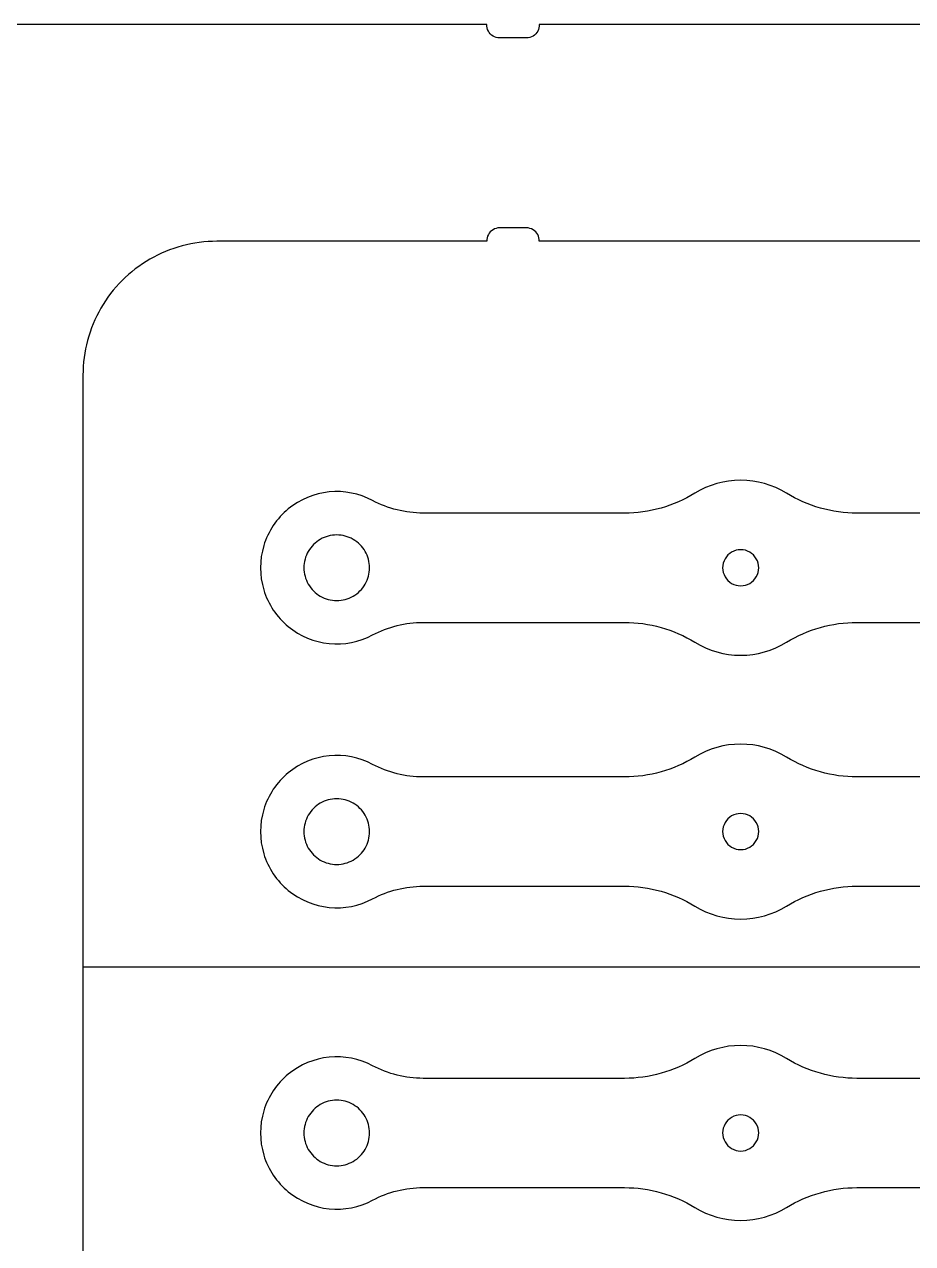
# Model space of a CAD drawing. Extents: x 3 to 438, y 6 to 391.
# Drawn here: x 174 to 240, y 97 to 187.6 of the extents above; entities that cross this region are included whole.
import ezdxf

# ---------------------------------------------------------------- set-up
doc = ezdxf.new("R2010")
doc.units = 0
doc.layers.get('0').update_dxf_attribs({"linetype": 'CONTINUOUS'})

msp = doc.modelspace()

# ---------------------------------------------------------------- linework, layer by layer
at = {"color": 0}
for p, q in [((208.365743, 187.60354), (112.74191, 187.60354)), ((344.365743, 187.60354), (212.24191, 187.60354)), ((211.303827, 186.60354), (209.303827, 186.60354)), ((211.303827, 172.48354), (209.303827, 172.48354)), ((208.365743, 171.48354), (188.303827, 171.48354)), ((344.365743, 171.48354), (212.24191, 171.48354)), ((178.363827, 161.54354), (178.363827, 41.70354)), ((218.575201, 151.28807), (203.625367, 151.28807)), ((276.396171, 151.28807), (235.845568, 151.28807)), ((203.625367, 143.16807), (218.575201, 143.16807)), ((235.845568, 143.16807), (276.396171, 143.16807)), ((218.575201, 131.681643), (203.625367, 131.681643)), ((276.396171, 131.681643), (235.845568, 131.681643)), ((203.625367, 123.561643), (218.575201, 123.561643)), ((235.845568, 123.561643), (276.396171, 123.561643)), ((178.418107, 117.574221), (378.301083, 117.574221)), ((218.575201, 109.28807), (203.625367, 109.28807)), ((276.396171, 109.28807), (235.845568, 109.28807)), ((203.625367, 101.16807), (218.575201, 101.16807)), ((235.845568, 101.16807), (276.396171, 101.16807))]:
    msp.add_line(p, q, dxfattribs=at)
for points in [[(208.470493, 187.10862), (208.391291, 187.259923), (208.354633, 187.433123), (208.365743, 187.60354)], [(212.24191, 187.60354), (212.25302, 187.433123), (212.216362, 187.259923), (212.13716, 187.10862)], [(208.816602, 186.739667), (208.670446, 186.828006), (208.549323, 186.957124), (208.470493, 187.10862)], [(209.303827, 186.60354), (209.133048, 186.60333), (208.962541, 186.650969), (208.816602, 186.739667)], [(211.791051, 186.739667), (211.645113, 186.650969), (211.474605, 186.60333), (211.303827, 186.60354)], [(212.13716, 187.10862), (212.05833, 186.957124), (211.937207, 186.828006), (211.791051, 186.739667)], [(208.816602, 172.347414), (208.670446, 172.259074), (208.549323, 172.129957), (208.470493, 171.97846)], [(209.303827, 172.48354), (209.133048, 172.48375), (208.962541, 172.436112), (208.816602, 172.347414)], [(211.791051, 172.347414), (211.645113, 172.436112), (211.474605, 172.48375), (211.303827, 172.48354)], [(212.13716, 171.97846), (212.05833, 172.129957), (211.937207, 172.259074), (211.791051, 172.347414)], [(188.303827, 171.48354), (186.568566, 171.485436), (184.835658, 171.021105), (183.333827, 170.151833)], [(208.470493, 171.97846), (208.391291, 171.827158), (208.354633, 171.653957), (208.365743, 171.48354)], [(212.24191, 171.48354), (212.25302, 171.653957), (212.216362, 171.827158), (212.13716, 171.97846)], [(183.333827, 170.151833), (181.830099, 169.285845), (180.561522, 168.017268), (179.695534, 166.51354)], [(179.695534, 166.51354), (178.826262, 165.011709), (178.361931, 163.2788), (178.363827, 161.54354)], [(227.210384, 153.72807), (226.016708, 153.729584), (224.82501, 153.392852), (223.808645, 152.766858)], [(230.612124, 152.766858), (229.595759, 153.392852), (228.404061, 153.729584), (227.210384, 153.72807)], [(196.647498, 152.860011), (195.542172, 152.751258), (194.472798, 152.306865), (193.61594, 151.600206)], [(199.868423, 152.225113), (198.888656, 152.74821), (197.752484, 152.972169), (196.647498, 152.860011)], [(203.625367, 151.28807), (202.321515, 151.286907), (201.019008, 151.611773), (199.868423, 152.225113)], [(223.808645, 152.766858), (222.245007, 151.803791), (220.411626, 151.285742), (218.575201, 151.28807)], [(235.845568, 151.28807), (234.009143, 151.285742), (232.175762, 151.803791), (230.612124, 152.766858)], [(193.61594, 151.600206), (192.756909, 150.896189), (192.114094, 149.932948), (191.793629, 148.869522)], [(197.210384, 149.666146), (196.784761, 149.666611), (196.359714, 149.552721), (195.991346, 149.339506)], [(198.429423, 149.339506), (198.061054, 149.552721), (197.636008, 149.666611), (197.210384, 149.666146)], [(191.793629, 148.869522), (191.46989, 147.807088), (191.46989, 146.649053), (191.793629, 145.586619)], [(195.991346, 149.339506), (195.622513, 149.127097), (195.311357, 148.815942), (195.098949, 148.447108)], [(199.32182, 148.447108), (199.109411, 148.815942), (198.798256, 149.127097), (198.429423, 149.339506)], [(195.098949, 148.447108), (194.885734, 148.07874), (194.771843, 147.653694), (194.772308, 147.22807)], [(199.648461, 147.22807), (199.648926, 147.653694), (199.535035, 148.07874), (199.32182, 148.447108)], [(226.04991, 147.89807), (225.932725, 147.69561), (225.870129, 147.461999), (225.870384, 147.22807)], [(226.540384, 148.388544), (226.337669, 148.271801), (226.166653, 148.100786), (226.04991, 147.89807)], [(227.210384, 148.56807), (226.976456, 148.568326), (226.742845, 148.50573), (226.540384, 148.388544)], [(227.880384, 148.388544), (227.677924, 148.50573), (227.444313, 148.568326), (227.210384, 148.56807)], [(228.370858, 147.89807), (228.254116, 148.100786), (228.0831, 148.271801), (227.880384, 148.388544)], [(228.550384, 147.22807), (228.55064, 147.461999), (228.488044, 147.69561), (228.370858, 147.89807)], [(194.772308, 147.22807), (194.771843, 146.802447), (194.885734, 146.3774), (195.098949, 146.009032)], [(199.32182, 146.009032), (199.535035, 146.3774), (199.648926, 146.802447), (199.648461, 147.22807)], [(225.870384, 147.22807), (225.870129, 146.994142), (225.932725, 146.76053), (226.04991, 146.55807)], [(228.370858, 146.55807), (228.488044, 146.76053), (228.55064, 146.994142), (228.550384, 147.22807)], [(195.098949, 146.009032), (195.311357, 145.640199), (195.622513, 145.329043), (195.991346, 145.116634)], [(198.429423, 145.116634), (198.798256, 145.329043), (199.109411, 145.640199), (199.32182, 146.009032)], [(226.04991, 146.55807), (226.166653, 146.355354), (226.337669, 146.184339), (226.540384, 146.067596)], [(226.540384, 146.067596), (226.742845, 145.950411), (226.976456, 145.887815), (227.210384, 145.88807)], [(227.210384, 145.88807), (227.444313, 145.887815), (227.677924, 145.950411), (227.880384, 146.067596)], [(227.880384, 146.067596), (228.0831, 146.184339), (228.254116, 146.355354), (228.370858, 146.55807)], [(191.793629, 145.586619), (192.114094, 144.523193), (192.756909, 143.559951), (193.61594, 142.855935)], [(195.991346, 145.116634), (196.359714, 144.90342), (196.784761, 144.789529), (197.210384, 144.789994)], [(197.210384, 144.789994), (197.636008, 144.789529), (198.061054, 144.90342), (198.429423, 145.116634)], [(199.868423, 142.231028), (201.019008, 142.844367), (202.321515, 143.169234), (203.625367, 143.16807)], [(218.575201, 143.16807), (220.411626, 143.170399), (222.245007, 142.65235), (223.808645, 141.689282)], [(230.612124, 141.689282), (232.175762, 142.65235), (234.009143, 143.170399), (235.845568, 143.16807)], [(193.61594, 142.855935), (194.472798, 142.149275), (195.542172, 141.704882), (196.647498, 141.596129)], [(196.647498, 141.596129), (197.752484, 141.483972), (198.888656, 141.707931), (199.868423, 142.231028)], [(223.808645, 141.689282), (224.82501, 141.063289), (226.016708, 140.726557), (227.210384, 140.72807)], [(227.210384, 140.72807), (228.404061, 140.726557), (229.595759, 141.063289), (230.612124, 141.689282)], [(227.210384, 134.121643), (226.016708, 134.123157), (224.82501, 133.786425), (223.808645, 133.160431)], [(230.612124, 133.160431), (229.595759, 133.786425), (228.404061, 134.123157), (227.210384, 134.121643)], [(196.647498, 133.253584), (195.542172, 133.144831), (194.472798, 132.700438), (193.61594, 131.993779)], [(199.868423, 132.618685), (198.888656, 133.141783), (197.752484, 133.365741), (196.647498, 133.253584)], [(203.625367, 131.681643), (202.321515, 131.68048), (201.019008, 132.005346), (199.868423, 132.618685)], [(223.808645, 133.160431), (222.245007, 132.197364), (220.411626, 131.679314), (218.575201, 131.681643)], [(235.845568, 131.681643), (234.009143, 131.679314), (232.175762, 132.197364), (230.612124, 133.160431)], [(193.61594, 131.993779), (192.756909, 131.289762), (192.114094, 130.326521), (191.793629, 129.263094)], [(195.991346, 129.733079), (195.622513, 129.52067), (195.311357, 129.209514), (195.098949, 128.840681)], [(197.210384, 130.059719), (196.784761, 130.060184), (196.359714, 129.946293), (195.991346, 129.733079)], [(198.429423, 129.733079), (198.061054, 129.946293), (197.636008, 130.060184), (197.210384, 130.059719)], [(199.32182, 128.840681), (199.109411, 129.209514), (198.798256, 129.52067), (198.429423, 129.733079)], [(191.793629, 129.263094), (191.46989, 128.200661), (191.46989, 127.042625), (191.793629, 125.980191)], [(195.098949, 128.840681), (194.885734, 128.472313), (194.771843, 128.047266), (194.772308, 127.621643)], [(199.648461, 127.621643), (199.648926, 128.047266), (199.535035, 128.472313), (199.32182, 128.840681)], [(226.540384, 128.782117), (226.337669, 128.665374), (226.166653, 128.494359), (226.04991, 128.291643)], [(227.210384, 128.961643), (226.976456, 128.961899), (226.742845, 128.899303), (226.540384, 128.782117)], [(227.880384, 128.782117), (227.677924, 128.899303), (227.444313, 128.961899), (227.210384, 128.961643)], [(228.370858, 128.291643), (228.254116, 128.494359), (228.0831, 128.665374), (227.880384, 128.782117)], [(226.04991, 128.291643), (225.932725, 128.089183), (225.870129, 127.855571), (225.870384, 127.621643)], [(228.550384, 127.621643), (228.55064, 127.855571), (228.488044, 128.089183), (228.370858, 128.291643)], [(194.772308, 127.621643), (194.771843, 127.19602), (194.885734, 126.770973), (195.098949, 126.402605)], [(199.32182, 126.402605), (199.535035, 126.770973), (199.648926, 127.19602), (199.648461, 127.621643)], [(225.870384, 127.621643), (225.870129, 127.387715), (225.932725, 127.154103), (226.04991, 126.951643)], [(226.04991, 126.951643), (226.166653, 126.748927), (226.337669, 126.577912), (226.540384, 126.461169)], [(227.880384, 126.461169), (228.0831, 126.577912), (228.254116, 126.748927), (228.370858, 126.951643)], [(228.370858, 126.951643), (228.488044, 127.154103), (228.55064, 127.387715), (228.550384, 127.621643)], [(191.793629, 125.980191), (192.114094, 124.916765), (192.756909, 123.953524), (193.61594, 123.249507)], [(195.098949, 126.402605), (195.311357, 126.033772), (195.622513, 125.722616), (195.991346, 125.510207)], [(198.429423, 125.510207), (198.798256, 125.722616), (199.109411, 126.033772), (199.32182, 126.402605)], [(226.540384, 126.461169), (226.742845, 126.343983), (226.976456, 126.281387), (227.210384, 126.281643)], [(227.210384, 126.281643), (227.444313, 126.281387), (227.677924, 126.343983), (227.880384, 126.461169)], [(195.991346, 125.510207), (196.359714, 125.296993), (196.784761, 125.183102), (197.210384, 125.183567)], [(197.210384, 125.183567), (197.636008, 125.183102), (198.061054, 125.296993), (198.429423, 125.510207)], [(193.61594, 123.249507), (194.472798, 122.542848), (195.542172, 122.098455), (196.647498, 121.989702)], [(199.868423, 122.624601), (201.019008, 123.23794), (202.321515, 123.562806), (203.625367, 123.561643)], [(218.575201, 123.561643), (220.411626, 123.563972), (222.245007, 123.045922), (223.808645, 122.082855)], [(230.612124, 122.082855), (232.175762, 123.045922), (234.009143, 123.563972), (235.845568, 123.561643)], [(196.647498, 121.989702), (197.752484, 121.877545), (198.888656, 122.101503), (199.868423, 122.624601)], [(223.808645, 122.082855), (224.82501, 121.456861), (226.016708, 121.120129), (227.210384, 121.121643)], [(227.210384, 121.121643), (228.404061, 121.120129), (229.595759, 121.456861), (230.612124, 122.082855)], [(227.210384, 111.72807), (226.016708, 111.729584), (224.82501, 111.392852), (223.808645, 110.766858)], [(230.612124, 110.766858), (229.595759, 111.392852), (228.404061, 111.729584), (227.210384, 111.72807)], [(196.647498, 110.860011), (195.542172, 110.751258), (194.472798, 110.306865), (193.61594, 109.600206)], [(199.868423, 110.225113), (198.888656, 110.74821), (197.752484, 110.972169), (196.647498, 110.860011)], [(223.808645, 110.766858), (222.245007, 109.803791), (220.411626, 109.285742), (218.575201, 109.28807)], [(235.845568, 109.28807), (234.009143, 109.285742), (232.175762, 109.803791), (230.612124, 110.766858)], [(203.625367, 109.28807), (202.321515, 109.286907), (201.019008, 109.611773), (199.868423, 110.225113)], [(193.61594, 109.600206), (192.756909, 108.896189), (192.114094, 107.932948), (191.793629, 106.869522)], [(195.991346, 107.339506), (195.622513, 107.127097), (195.311357, 106.815942), (195.098949, 106.447108)], [(197.210384, 107.666146), (196.784761, 107.666611), (196.359714, 107.552721), (195.991346, 107.339506)], [(198.429423, 107.339506), (198.061054, 107.552721), (197.636008, 107.666611), (197.210384, 107.666146)], [(199.32182, 106.447108), (199.109411, 106.815942), (198.798256, 107.127097), (198.429423, 107.339506)], [(191.793629, 106.869522), (191.46989, 105.807088), (191.46989, 104.649053), (191.793629, 103.586619)], [(195.098949, 106.447108), (194.885734, 106.07874), (194.771843, 105.653694), (194.772308, 105.22807)], [(199.648461, 105.22807), (199.648926, 105.653694), (199.535035, 106.07874), (199.32182, 106.447108)], [(226.540384, 106.388544), (226.337669, 106.271801), (226.166653, 106.100786), (226.04991, 105.89807)], [(227.210384, 106.56807), (226.976456, 106.568326), (226.742845, 106.50573), (226.540384, 106.388544)], [(227.880384, 106.388544), (227.677924, 106.50573), (227.444313, 106.568326), (227.210384, 106.56807)], [(228.370858, 105.89807), (228.254116, 106.100786), (228.0831, 106.271801), (227.880384, 106.388544)], [(194.772308, 105.22807), (194.771843, 104.802447), (194.885734, 104.3774), (195.098949, 104.009032)], [(199.32182, 104.009032), (199.535035, 104.3774), (199.648926, 104.802447), (199.648461, 105.22807)], [(226.04991, 105.89807), (225.932725, 105.69561), (225.870129, 105.461999), (225.870384, 105.22807)], [(225.870384, 105.22807), (225.870129, 104.994142), (225.932725, 104.76053), (226.04991, 104.55807)], [(228.550384, 105.22807), (228.55064, 105.461999), (228.488044, 105.69561), (228.370858, 105.89807)], [(228.370858, 104.55807), (228.488044, 104.76053), (228.55064, 104.994142), (228.550384, 105.22807)], [(226.04991, 104.55807), (226.166653, 104.355354), (226.337669, 104.184339), (226.540384, 104.067596)], [(227.880384, 104.067596), (228.0831, 104.184339), (228.254116, 104.355354), (228.370858, 104.55807)], [(191.793629, 103.586619), (192.114094, 102.523193), (192.756909, 101.559951), (193.61594, 100.855935)], [(195.098949, 104.009032), (195.311357, 103.640199), (195.622513, 103.329043), (195.991346, 103.116634)], [(198.429423, 103.116634), (198.798256, 103.329043), (199.109411, 103.640199), (199.32182, 104.009032)], [(226.540384, 104.067596), (226.742845, 103.950411), (226.976456, 103.887815), (227.210384, 103.88807)], [(227.210384, 103.88807), (227.444313, 103.887815), (227.677924, 103.950411), (227.880384, 104.067596)], [(195.991346, 103.116634), (196.359714, 102.90342), (196.784761, 102.789529), (197.210384, 102.789994)], [(197.210384, 102.789994), (197.636008, 102.789529), (198.061054, 102.90342), (198.429423, 103.116634)], [(193.61594, 100.855935), (194.472798, 100.149275), (195.542172, 99.704882), (196.647498, 99.596129)], [(199.868423, 100.231028), (201.019008, 100.844367), (202.321515, 101.169234), (203.625367, 101.16807)], [(218.575201, 101.16807), (220.411626, 101.170399), (222.245007, 100.65235), (223.808645, 99.689282)], [(230.612124, 99.689282), (232.175762, 100.65235), (234.009143, 101.170399), (235.845568, 101.16807)], [(196.647498, 99.596129), (197.752484, 99.483972), (198.888656, 99.707931), (199.868423, 100.231028)], [(223.808645, 99.689282), (224.82501, 99.063289), (226.016708, 98.726557), (227.210384, 98.72807)], [(227.210384, 98.72807), (228.404061, 98.726557), (229.595759, 99.063289), (230.612124, 99.689282)]]:
    msp.add_open_spline(points, degree=3, dxfattribs=at)

doc.saveas('drawing.dxf')
